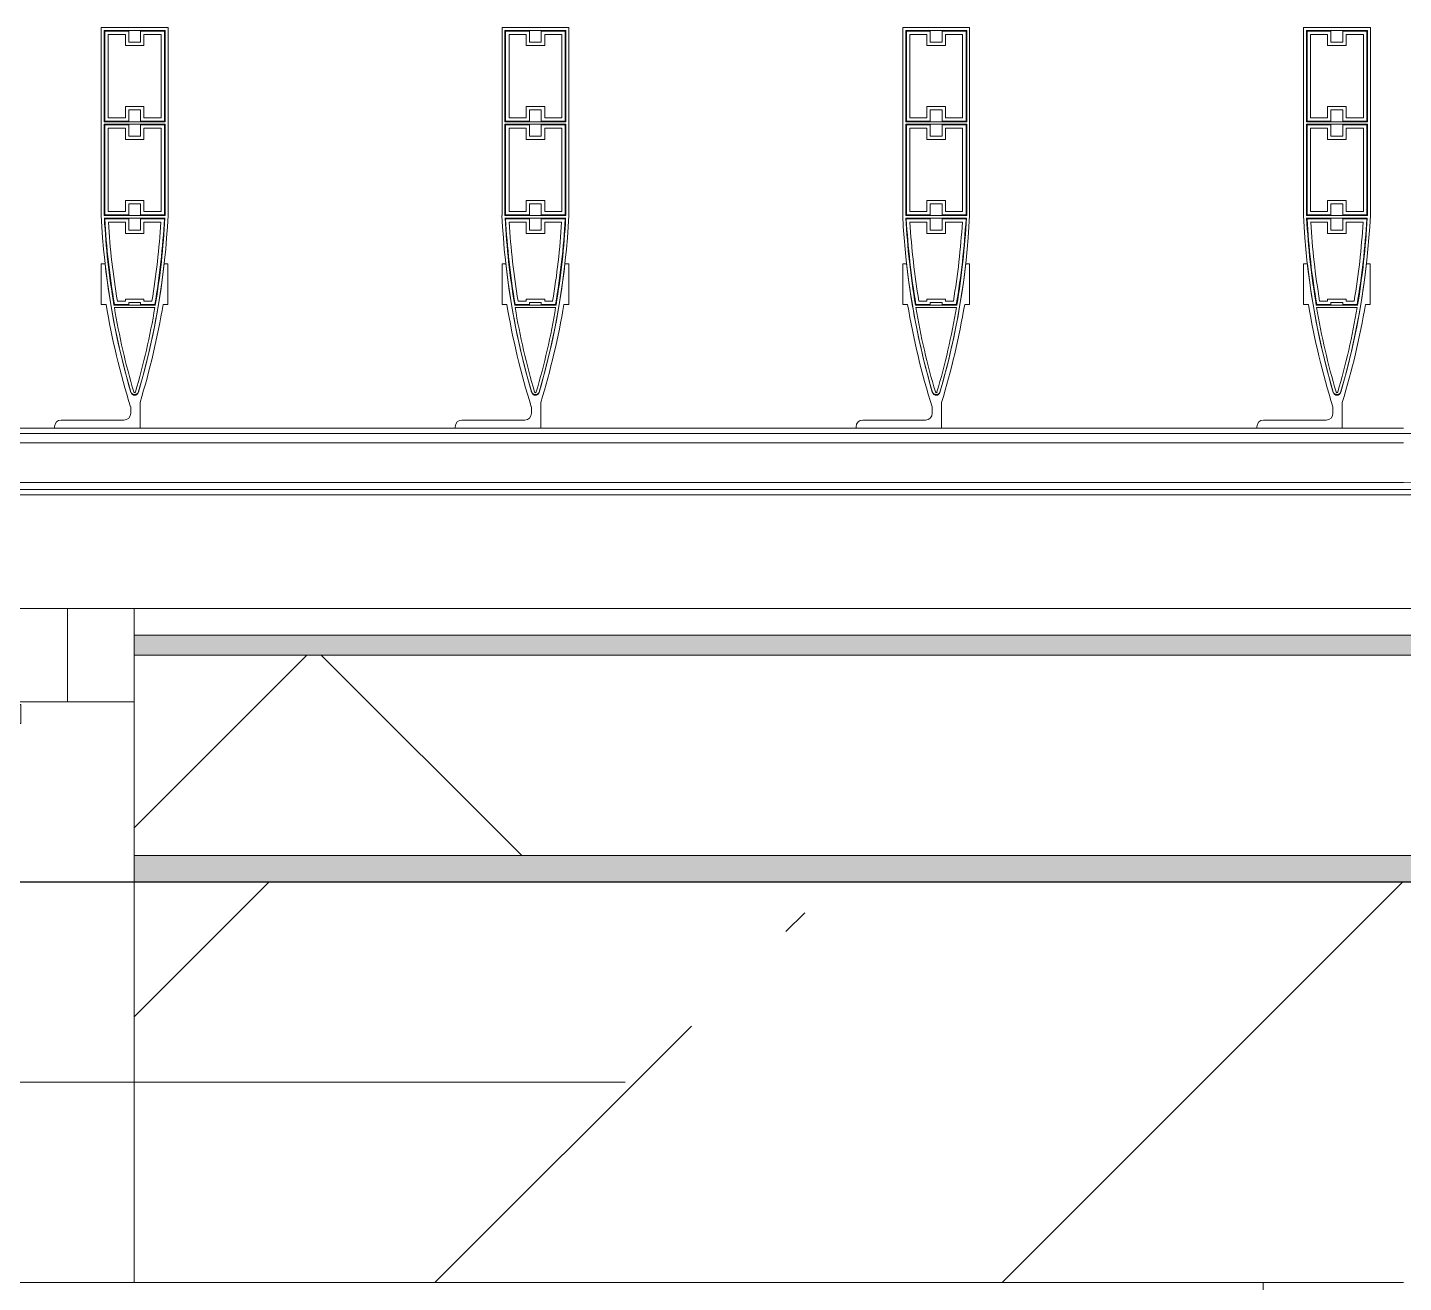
# Model space of a CAD drawing. Header units: millimetres. Extents: x 48966 to 155647, y -43515 to 26217.
# Drawn here: x 115752 to 116782, y 23567 to 24507 of the extents above; entities that cross this region are included whole.
import ezdxf

# ---------------------------------------------------------------- set-up
doc = ezdxf.new("R2010")
doc.units = ezdxf.units.MM
doc.linetypes.add('Осевые', pattern=[6350, 1270, -952.5, 3175, -952.5])
doc.linetypes.add('Сверху', pattern=[793.75, 476.25, -317.5])
for name, color, linetype, lineweight in [('Каркас_Импост', 7, 'Continuous', 9), ('Обобщенные модели', 7, 'Continuous', 9), ('Обобщенные модели-1', 7, 'Continuous', 18), ('Общие ребра', 7, 'Continuous', 9), ('Окна', 7, 'Continuous', 9), ('Окна-2', 7, 'Сверху', 9), ('Оси-2', 7, 'Осевые', 9), ('Остекление', 7, 'Continuous', 9), ('Перекрытия', 7, 'Continuous', 9), ('Стены', 7, 'Continuous', 9), ('Стены-1', 7, 'Continuous', 18), ('Штриховка разреза-1', 7, 'Continuous', 9)]:
    doc.layers.add(name, color=color, linetype=linetype, lineweight=lineweight)
doc.layers.add('Окна-1', color=7, linetype='Continuous', lineweight=9, true_color=0x804000)
pattern_1 = [(45, (0, 0), (-424.264, 424.264), [600, -100, 20, -100]), (45, (0, 424), (-424.264, 424.264), [])]
pattern_2 = [(0, (0, 0), (812.8, 203.2), [67.056, -542.544, 67.056, -542.544, -3251.2]), (0, (0, 0), (812.8, 203.2), [-1219.2, 67.056, -1152.144, 67.056, -542.544, -1422.4]), (0, (0, 0), (812.8, 203.2), [-3048, 67.056, -339.344, 67.056, -948.944]), (120, (304.8, 101.6), (-582.37636, 602.30545), [67.056, -542.544, 67.056, -542.544, -3251.2]), (120, (304.8, 101.6), (-582.37636, 602.30545), [-1219.2, 67.056, -1152.144, 67.056, -542.544, -1422.4]), (120, (304.8, 101.6), (-582.37636, 602.30545), [-3048, 67.056, -339.344, 67.056, -948.944]), (240, (406.4, 508), (-230.42364, -805.50545), [67.056, -542.544, 67.056, -542.544, -3251.2]), (240, (406.4, 508), (-230.42364, -805.50545), [-1219.2, 67.056, -1152.144, 67.056, -542.544, -1422.4]), (240, (406.4, 508), (-230.42364, -805.50545), [-3048, 67.056, -339.344, 67.056, -948.944])]

# ---------------------------------------------------------------- blocks, each defined once
blk = doc.blocks.new('Обвязочная балка 1 - Обвязочная балка 1-1451838-План 5-го этажа на отм_ _12_600')
at = {"layer": 'Обобщенные модели'}
for p, q in [((116781.7, 24196.1), (60831.6, 24196.1)), ((60831.6, 24166.3), (116781.7, 24166.3))]:
    blk.add_line(p, q, dxfattribs=at)
blk.add_arc((116781.7, 11567.1), 12599.1, 0, 90, dxfattribs=at)
at = {"layer": 'Обобщенные модели-1'}
for p, q in [((116781.7, 24207.1), (60831.6, 24207.1)), ((60831.6, 24203.1), (116781.7, 24203.1)), ((116781.7, 24161.1), (60831.6, 24161.1)), ((60831.6, 24157.1), (116781.7, 24157.1))]:
    blk.add_line(p, q, dxfattribs=at)
for radius, start in [(12635.9, 0), (12593.9, 360), (12589.9, 0)]:
    blk.add_arc((116781.7, 11567.1), radius, start, 90, dxfattribs=at)
blk = doc.blocks.new('Профиль ламели172 - Профиль ламели-1497524-План 5-го этажа на отм_ _12_600')
at = {"layer": 'Обобщенные модели-1'}
for p, q in [((88906.9, 24507.1), (88906.9, 24366.2)), ((88956.9, 24507.1), (88906.9, 24507.1)), ((88909.1, 24436.5), (88909.1, 24504.9)), ((88909.1, 24504.9), (88954.7, 24504.9)), ((88927.4, 24504.4), (88909.6, 24504.4)), ((88909.6, 24504.4), (88909.6, 24437)), ((88927.4, 24496), (88927.4, 24504.4)), ((88954.2, 24504.4), (88936.3, 24504.4)), ((88936.3, 24504.4), (88936.3, 24496)), ((88954.2, 24437), (88954.2, 24504.4)), ((88954.7, 24504.9), (88954.7, 24436.5)), ((88956.9, 24366.2), (88956.9, 24507.1)), ((88912.1, 24439.5), (88912.1, 24501.9)), ((88912.1, 24501.9), (88924.9, 24501.9)), ((88924.9, 24501.9), (88924.9, 24493.5)), ((88924.9, 24493.5), (88938.8, 24493.5)), ((88936.3, 24496), (88927.4, 24496)), ((88938.8, 24493.5), (88938.8, 24501.9)), ((88938.8, 24501.9), (88951.7, 24501.9)), ((88951.7, 24501.9), (88951.7, 24439.5)), ((88938.8, 24447.9), (88924.9, 24447.9)), ((88924.9, 24447.9), (88924.9, 24439.5)), ((88927.4, 24437), (88927.4, 24445.4)), ((88927.4, 24445.4), (88936.3, 24445.4)), ((88936.3, 24445.4), (88936.3, 24437)), ((88938.8, 24439.5), (88938.8, 24447.9)), ((88954.7, 24436.5), (88909.1, 24436.5)), ((88909.1, 24434.6), (88954.7, 24434.6)), ((88909.1, 24366.2), (88909.1, 24434.6)), ((88909.6, 24437), (88927.4, 24437)), ((88927.4, 24434.1), (88909.6, 24434.1)), ((88909.6, 24434.1), (88909.6, 24366.7)), ((88924.9, 24439.5), (88912.1, 24439.5)), ((88927.4, 24425.7), (88927.4, 24434.1)), ((88936.3, 24437), (88954.2, 24437)), ((88954.2, 24434.1), (88936.3, 24434.1)), ((88936.3, 24434.1), (88936.3, 24425.7)), ((88951.7, 24439.5), (88938.8, 24439.5)), ((88954.2, 24366.7), (88954.2, 24434.1)), ((88954.7, 24434.6), (88954.7, 24366.2)), ((88912.1, 24369.2), (88912.1, 24431.6)), ((88912.1, 24431.6), (88924.9, 24431.6)), ((88924.9, 24431.6), (88924.9, 24423.2)), ((88924.9, 24423.2), (88938.8, 24423.2)), ((88936.3, 24425.7), (88927.4, 24425.7)), ((88938.8, 24423.2), (88938.8, 24431.6)), ((88938.8, 24431.6), (88951.7, 24431.6)), ((88951.7, 24431.6), (88951.7, 24369.2)), ((88938.8, 24377.6), (88924.9, 24377.6)), ((88924.9, 24377.6), (88924.9, 24369.2)), ((88927.4, 24366.7), (88927.4, 24375.1)), ((88927.4, 24375.1), (88936.3, 24375.1)), ((88936.3, 24375.1), (88936.3, 24366.7)), ((88938.8, 24369.2), (88938.8, 24377.6)), ((88954.7, 24366.2), (88909.1, 24366.2)), ((88909.1, 24364.3), (88954.6, 24364.3)), ((88909.6, 24366.7), (88927.4, 24366.7)), ((88927.4, 24363.8), (88909.6, 24363.8)), ((88924.9, 24369.2), (88912.1, 24369.2)), ((88912.2, 24361.3), (88924.9, 24361.3)), ((88924.9, 24361.3), (88924.9, 24352.9)), ((88927.4, 24355.4), (88927.4, 24363.8)), ((88936.3, 24366.7), (88954.2, 24366.7)), ((88954.2, 24363.8), (88936.3, 24363.8)), ((88936.3, 24363.8), (88936.3, 24355.4)), ((88951.7, 24369.2), (88938.8, 24369.2)), ((88938.8, 24352.9), (88938.8, 24361.3)), ((88938.8, 24361.3), (88951.5, 24361.3)), ((88924.9, 24352.9), (88938.8, 24352.9)), ((88936.3, 24355.4), (88927.4, 24355.4)), ((88909.8, 24330.1), (88906.9, 24330.1)), ((88906.9, 24330.1), (88906.9, 24299.7)), ((88956.8, 24330.1), (88953.9, 24330.1)), ((88956.8, 24299.7), (88956.8, 24330.1)), ((88906.9, 24299.7), (88910.5, 24299.7)), ((88947.4, 24299.2), (88916.3, 24299.2)), ((88916.8, 24299.7), (88927.4, 24299.7)), ((88924.9, 24302.2), (88918.9, 24302.2)), ((88938.8, 24303.5), (88924.9, 24303.5)), ((88924.9, 24303.5), (88924.9, 24302.2)), ((88927.4, 24299.7), (88927.4, 24301)), ((88927.4, 24301), (88936.3, 24301)), ((88936.3, 24301), (88936.3, 24299.7)), ((88936.3, 24299.7), (88946.9, 24299.7)), ((88938.8, 24302.2), (88938.8, 24303.5)), ((88944.8, 24302.2), (88938.8, 24302.2)), ((88953.2, 24299.7), (88956.8, 24299.7)), ((88916.6, 24297.3), (88947.1, 24297.3)), ((88935.9, 24207.1), (88935.9, 24226.3)), ((88928.9, 24223), (88928.9, 24218.1)), ((88871.9, 24208.1), (88871.9, 24207.1)), ((88871.9, 24207.1), (88935.9, 24207.1)), ((88923.9, 24213.1), (88876.9, 24213.1))]:
    blk.add_line(p, q, dxfattribs=at)
for centre, radius, start, end in [((89480.6, 24394.6), 574.5, 182.8338, 196.2258), ((89480.7, 24394.3), 572.3, 183.0109, 189.5715), ((89480.4, 24395.9), 571.8, 183.2193, 189.6867), ((89480.5, 24395.6), 569.3, 183.4571, 189.4457), ((88383.1, 24394.6), 574.5, 343.7742, 357.1662), ((88383.2, 24395.6), 569.3, 350.5543, 356.5429), ((88383.3, 24395.9), 571.8, 350.3133, 356.7807), ((88383, 24394.3), 572.3, 350.4285, 356.9891), ((89480.6, 24394.6), 574.5, 186.4465, 196.2576), ((88383.1, 24394.6), 574.5, 343.7424, 353.5535), ((89477.1, 24394.6), 574.5, 189.5084, 197.3712), ((88386.6, 24394.6), 574.5, 342.9661, 350.4916), ((89449, 24386.8), 539.8, 189.5428, 196.4344), ((88414.7, 24386.8), 539.8, 343.5656, 350.4572), ((88931.9, 24235.1), 3, 200, 340), ((88931.9, 24234.5), 2.84, 196.2576, 343.7424), ((88931.9, 24234.2), 0.645, 196.4344, 343.5656), ((88923.9, 24218.1), 5, 270, 0), ((88876.9, 24208.1), 5, 90, 180)]:
    blk.add_arc(centre, radius, start, end, dxfattribs=at)
blk = doc.blocks.new('Профиль ламели173 - Профиль ламели-1497788-План 5-го этажа на отм_ _12_600')
at = {"layer": 'Обобщенные модели-1'}
for p, q in [((89206.9, 24507.1), (89206.9, 24366.2)), ((89256.9, 24507.1), (89206.9, 24507.1)), ((89209.1, 24436.5), (89209.1, 24504.9)), ((89209.1, 24504.9), (89254.7, 24504.9)), ((89227.4, 24504.4), (89209.6, 24504.4)), ((89209.6, 24504.4), (89209.6, 24437)), ((89227.4, 24496), (89227.4, 24504.4)), ((89254.2, 24504.4), (89236.3, 24504.4)), ((89236.3, 24504.4), (89236.3, 24496)), ((89254.2, 24437), (89254.2, 24504.4)), ((89254.7, 24504.9), (89254.7, 24436.5)), ((89256.9, 24366.2), (89256.9, 24507.1)), ((89212.1, 24439.5), (89212.1, 24501.9)), ((89212.1, 24501.9), (89224.9, 24501.9)), ((89224.9, 24501.9), (89224.9, 24493.5)), ((89224.9, 24493.5), (89238.8, 24493.5)), ((89236.3, 24496), (89227.4, 24496)), ((89238.8, 24493.5), (89238.8, 24501.9)), ((89238.8, 24501.9), (89251.7, 24501.9)), ((89251.7, 24501.9), (89251.7, 24439.5)), ((89238.8, 24447.9), (89224.9, 24447.9)), ((89224.9, 24447.9), (89224.9, 24439.5)), ((89227.4, 24437), (89227.4, 24445.4)), ((89227.4, 24445.4), (89236.3, 24445.4)), ((89236.3, 24445.4), (89236.3, 24437)), ((89238.8, 24439.5), (89238.8, 24447.9)), ((89254.7, 24436.5), (89209.1, 24436.5)), ((89209.1, 24434.6), (89254.7, 24434.6)), ((89209.1, 24366.2), (89209.1, 24434.6)), ((89209.6, 24437), (89227.4, 24437)), ((89227.4, 24434.1), (89209.6, 24434.1)), ((89209.6, 24434.1), (89209.6, 24366.7)), ((89224.9, 24439.5), (89212.1, 24439.5)), ((89227.4, 24425.7), (89227.4, 24434.1)), ((89236.3, 24437), (89254.2, 24437)), ((89254.2, 24434.1), (89236.3, 24434.1)), ((89236.3, 24434.1), (89236.3, 24425.7)), ((89251.7, 24439.5), (89238.8, 24439.5)), ((89254.2, 24366.7), (89254.2, 24434.1)), ((89254.7, 24434.6), (89254.7, 24366.2)), ((89212.1, 24369.2), (89212.1, 24431.6)), ((89212.1, 24431.6), (89224.9, 24431.6)), ((89224.9, 24431.6), (89224.9, 24423.2)), ((89224.9, 24423.2), (89238.8, 24423.2)), ((89236.3, 24425.7), (89227.4, 24425.7)), ((89238.8, 24423.2), (89238.8, 24431.6)), ((89238.8, 24431.6), (89251.7, 24431.6)), ((89251.7, 24431.6), (89251.7, 24369.2)), ((89238.8, 24377.6), (89224.9, 24377.6)), ((89224.9, 24377.6), (89224.9, 24369.2)), ((89227.4, 24366.7), (89227.4, 24375.1)), ((89227.4, 24375.1), (89236.3, 24375.1)), ((89236.3, 24375.1), (89236.3, 24366.7)), ((89238.8, 24369.2), (89238.8, 24377.6)), ((89254.7, 24366.2), (89209.1, 24366.2)), ((89209.1, 24364.3), (89254.6, 24364.3)), ((89209.6, 24366.7), (89227.4, 24366.7)), ((89227.4, 24363.8), (89209.6, 24363.8)), ((89224.9, 24369.2), (89212.1, 24369.2)), ((89212.2, 24361.3), (89224.9, 24361.3)), ((89224.9, 24361.3), (89224.9, 24352.9)), ((89227.4, 24355.4), (89227.4, 24363.8)), ((89236.3, 24366.7), (89254.2, 24366.7)), ((89254.2, 24363.8), (89236.3, 24363.8)), ((89236.3, 24363.8), (89236.3, 24355.4)), ((89251.7, 24369.2), (89238.8, 24369.2)), ((89238.8, 24352.9), (89238.8, 24361.3)), ((89238.8, 24361.3), (89251.5, 24361.3)), ((89224.9, 24352.9), (89238.8, 24352.9)), ((89236.3, 24355.4), (89227.4, 24355.4)), ((89209.8, 24330.1), (89206.9, 24330.1)), ((89206.9, 24330.1), (89206.9, 24299.7)), ((89256.8, 24330.1), (89253.9, 24330.1)), ((89256.8, 24299.7), (89256.8, 24330.1)), ((89206.9, 24299.7), (89210.5, 24299.7)), ((89247.4, 24299.2), (89216.3, 24299.2)), ((89216.8, 24299.7), (89227.4, 24299.7)), ((89224.9, 24302.2), (89218.9, 24302.2)), ((89238.8, 24303.5), (89224.9, 24303.5)), ((89224.9, 24303.5), (89224.9, 24302.2)), ((89227.4, 24299.7), (89227.4, 24301)), ((89227.4, 24301), (89236.3, 24301)), ((89236.3, 24301), (89236.3, 24299.7)), ((89236.3, 24299.7), (89246.9, 24299.7)), ((89238.8, 24302.2), (89238.8, 24303.5)), ((89244.8, 24302.2), (89238.8, 24302.2)), ((89253.2, 24299.7), (89256.8, 24299.7)), ((89216.6, 24297.3), (89247.1, 24297.3)), ((89235.9, 24207.1), (89235.9, 24226.3)), ((89228.9, 24223), (89228.9, 24218.1)), ((89171.9, 24208.1), (89171.9, 24207.1)), ((89171.9, 24207.1), (89235.9, 24207.1)), ((89223.9, 24213.1), (89176.9, 24213.1))]:
    blk.add_line(p, q, dxfattribs=at)
for centre, radius, start, end in [((89780.6, 24394.6), 574.5, 182.8338, 196.2258), ((89780.7, 24394.3), 572.3, 183.0109, 189.5715), ((89780.4, 24395.9), 571.8, 183.2193, 189.6867), ((89780.5, 24395.6), 569.3, 183.4571, 189.4457), ((88683.1, 24394.6), 574.5, 343.7742, 357.1662), ((88683.2, 24395.6), 569.3, 350.5543, 356.5429), ((88683.3, 24395.9), 571.8, 350.3133, 356.7807), ((88683, 24394.3), 572.3, 350.4285, 356.9891), ((89780.6, 24394.6), 574.5, 186.4465, 196.2576), ((88683.1, 24394.6), 574.5, 343.7424, 353.5535), ((89777.1, 24394.6), 574.5, 189.5084, 197.3712), ((88686.6, 24394.6), 574.5, 342.9661, 350.4916), ((89749, 24386.8), 539.8, 189.5428, 196.4344), ((88714.7, 24386.8), 539.8, 343.5656, 350.4572), ((89231.9, 24235.1), 3, 200, 340), ((89231.9, 24234.5), 2.84, 196.2576, 343.7424), ((89231.9, 24234.2), 0.645, 196.4344, 343.5656), ((89223.9, 24218.1), 5, 270, 0), ((89176.9, 24208.1), 5, 90, 180)]:
    blk.add_arc(centre, radius, start, end, dxfattribs=at)
blk = doc.blocks.new('Профиль ламели174 - Профиль ламели-1498052-План 5-го этажа на отм_ _12_600')
at = {"layer": 'Обобщенные модели-1'}
for p, q in [((89506.9, 24507.1), (89506.9, 24366.2)), ((89556.9, 24507.1), (89506.9, 24507.1)), ((89509.1, 24436.5), (89509.1, 24504.9)), ((89509.1, 24504.9), (89554.7, 24504.9)), ((89527.4, 24504.4), (89509.6, 24504.4)), ((89509.6, 24504.4), (89509.6, 24437)), ((89527.4, 24496), (89527.4, 24504.4)), ((89554.2, 24504.4), (89536.3, 24504.4)), ((89536.3, 24504.4), (89536.3, 24496)), ((89554.2, 24437), (89554.2, 24504.4)), ((89554.7, 24504.9), (89554.7, 24436.5)), ((89556.9, 24366.2), (89556.9, 24507.1)), ((89512.1, 24439.5), (89512.1, 24501.9)), ((89512.1, 24501.9), (89524.9, 24501.9)), ((89524.9, 24501.9), (89524.9, 24493.5)), ((89524.9, 24493.5), (89538.8, 24493.5)), ((89536.3, 24496), (89527.4, 24496)), ((89538.8, 24493.5), (89538.8, 24501.9)), ((89538.8, 24501.9), (89551.7, 24501.9)), ((89551.7, 24501.9), (89551.7, 24439.5)), ((89538.8, 24447.9), (89524.9, 24447.9)), ((89524.9, 24447.9), (89524.9, 24439.5)), ((89527.4, 24437), (89527.4, 24445.4)), ((89527.4, 24445.4), (89536.3, 24445.4)), ((89536.3, 24445.4), (89536.3, 24437)), ((89538.8, 24439.5), (89538.8, 24447.9)), ((89554.7, 24436.5), (89509.1, 24436.5)), ((89509.1, 24434.6), (89554.7, 24434.6)), ((89509.1, 24366.2), (89509.1, 24434.6)), ((89509.6, 24437), (89527.4, 24437)), ((89527.4, 24434.1), (89509.6, 24434.1)), ((89509.6, 24434.1), (89509.6, 24366.7)), ((89524.9, 24439.5), (89512.1, 24439.5)), ((89527.4, 24425.7), (89527.4, 24434.1)), ((89536.3, 24437), (89554.2, 24437)), ((89554.2, 24434.1), (89536.3, 24434.1)), ((89536.3, 24434.1), (89536.3, 24425.7)), ((89551.7, 24439.5), (89538.8, 24439.5)), ((89554.2, 24366.7), (89554.2, 24434.1)), ((89554.7, 24434.6), (89554.7, 24366.2)), ((89512.1, 24369.2), (89512.1, 24431.6)), ((89512.1, 24431.6), (89524.9, 24431.6)), ((89524.9, 24431.6), (89524.9, 24423.2)), ((89524.9, 24423.2), (89538.8, 24423.2)), ((89536.3, 24425.7), (89527.4, 24425.7)), ((89538.8, 24423.2), (89538.8, 24431.6)), ((89538.8, 24431.6), (89551.7, 24431.6)), ((89551.7, 24431.6), (89551.7, 24369.2)), ((89538.8, 24377.6), (89524.9, 24377.6)), ((89524.9, 24377.6), (89524.9, 24369.2)), ((89527.4, 24366.7), (89527.4, 24375.1)), ((89527.4, 24375.1), (89536.3, 24375.1)), ((89536.3, 24375.1), (89536.3, 24366.7)), ((89538.8, 24369.2), (89538.8, 24377.6)), ((89554.7, 24366.2), (89509.1, 24366.2)), ((89509.1, 24364.3), (89554.6, 24364.3)), ((89509.6, 24366.7), (89527.4, 24366.7)), ((89527.4, 24363.8), (89509.6, 24363.8)), ((89524.9, 24369.2), (89512.1, 24369.2)), ((89512.2, 24361.3), (89524.9, 24361.3)), ((89524.9, 24361.3), (89524.9, 24352.9)), ((89527.4, 24355.4), (89527.4, 24363.8)), ((89536.3, 24366.7), (89554.2, 24366.7)), ((89554.2, 24363.8), (89536.3, 24363.8)), ((89536.3, 24363.8), (89536.3, 24355.4)), ((89551.7, 24369.2), (89538.8, 24369.2)), ((89538.8, 24352.9), (89538.8, 24361.3)), ((89538.8, 24361.3), (89551.5, 24361.3)), ((89524.9, 24352.9), (89538.8, 24352.9)), ((89536.3, 24355.4), (89527.4, 24355.4)), ((89509.8, 24330.1), (89506.9, 24330.1)), ((89506.9, 24330.1), (89506.9, 24299.7)), ((89556.8, 24330.1), (89553.9, 24330.1)), ((89556.8, 24299.7), (89556.8, 24330.1)), ((89506.9, 24299.7), (89510.5, 24299.7)), ((89547.4, 24299.2), (89516.3, 24299.2)), ((89516.8, 24299.7), (89527.4, 24299.7)), ((89524.9, 24302.2), (89518.9, 24302.2)), ((89538.8, 24303.5), (89524.9, 24303.5)), ((89524.9, 24303.5), (89524.9, 24302.2)), ((89527.4, 24299.7), (89527.4, 24301)), ((89527.4, 24301), (89536.3, 24301)), ((89536.3, 24301), (89536.3, 24299.7)), ((89536.3, 24299.7), (89546.9, 24299.7)), ((89538.8, 24302.2), (89538.8, 24303.5)), ((89544.8, 24302.2), (89538.8, 24302.2)), ((89553.2, 24299.7), (89556.8, 24299.7)), ((89516.6, 24297.3), (89547.1, 24297.3)), ((89535.9, 24207.1), (89535.9, 24226.3)), ((89528.9, 24223), (89528.9, 24218.1)), ((89471.9, 24208.1), (89471.9, 24207.1)), ((89471.9, 24207.1), (89535.9, 24207.1)), ((89523.9, 24213.1), (89476.9, 24213.1))]:
    blk.add_line(p, q, dxfattribs=at)
for centre, radius, start, end in [((90080.6, 24394.6), 574.5, 182.8338, 196.2258), ((90080.7, 24394.3), 572.3, 183.0109, 189.5715), ((90080.4, 24395.9), 571.8, 183.2193, 189.6867), ((90080.5, 24395.6), 569.3, 183.4571, 189.4457), ((88983.1, 24394.6), 574.5, 343.7742, 357.1662), ((88983.2, 24395.6), 569.3, 350.5543, 356.5429), ((88983.3, 24395.9), 571.8, 350.3133, 356.7807), ((88983, 24394.3), 572.3, 350.4285, 356.9891), ((90080.6, 24394.6), 574.5, 186.4465, 196.2576), ((88983.1, 24394.6), 574.5, 343.7424, 353.5535), ((90077.1, 24394.6), 574.5, 189.5084, 197.3712), ((88986.6, 24394.6), 574.5, 342.9661, 350.4916), ((90049, 24386.8), 539.8, 189.5428, 196.4344), ((89014.7, 24386.8), 539.8, 343.5656, 350.4572), ((89531.9, 24235.1), 3, 200, 340), ((89531.9, 24234.5), 2.84, 196.2576, 343.7424), ((89531.9, 24234.2), 0.645, 196.4344, 343.5656), ((89523.9, 24218.1), 5, 270, 0), ((89476.9, 24208.1), 5, 90, 180)]:
    blk.add_arc(centre, radius, start, end, dxfattribs=at)
blk = doc.blocks.new('Профиль ламели175 - Профиль ламели-1498316-План 5-го этажа на отм_ _12_600')
at = {"layer": 'Обобщенные модели-1'}
for p, q in [((89806.9, 24507.1), (89806.9, 24366.2)), ((89856.9, 24507.1), (89806.9, 24507.1)), ((89809.1, 24436.5), (89809.1, 24504.9)), ((89809.1, 24504.9), (89854.7, 24504.9)), ((89827.4, 24504.4), (89809.6, 24504.4)), ((89809.6, 24504.4), (89809.6, 24437)), ((89827.4, 24496), (89827.4, 24504.4)), ((89854.2, 24504.4), (89836.3, 24504.4)), ((89836.3, 24504.4), (89836.3, 24496)), ((89854.2, 24437), (89854.2, 24504.4)), ((89854.7, 24504.9), (89854.7, 24436.5)), ((89856.9, 24366.2), (89856.9, 24507.1)), ((89812.1, 24439.5), (89812.1, 24501.9)), ((89812.1, 24501.9), (89824.9, 24501.9)), ((89824.9, 24501.9), (89824.9, 24493.5)), ((89824.9, 24493.5), (89838.8, 24493.5)), ((89836.3, 24496), (89827.4, 24496)), ((89838.8, 24493.5), (89838.8, 24501.9)), ((89838.8, 24501.9), (89851.7, 24501.9)), ((89851.7, 24501.9), (89851.7, 24439.5)), ((89838.8, 24447.9), (89824.9, 24447.9)), ((89824.9, 24447.9), (89824.9, 24439.5)), ((89827.4, 24437), (89827.4, 24445.4)), ((89827.4, 24445.4), (89836.3, 24445.4)), ((89836.3, 24445.4), (89836.3, 24437)), ((89838.8, 24439.5), (89838.8, 24447.9)), ((89854.7, 24436.5), (89809.1, 24436.5)), ((89809.1, 24434.6), (89854.7, 24434.6)), ((89809.1, 24366.2), (89809.1, 24434.6)), ((89809.6, 24437), (89827.4, 24437)), ((89827.4, 24434.1), (89809.6, 24434.1)), ((89809.6, 24434.1), (89809.6, 24366.7)), ((89824.9, 24439.5), (89812.1, 24439.5)), ((89827.4, 24425.7), (89827.4, 24434.1)), ((89836.3, 24437), (89854.2, 24437)), ((89854.2, 24434.1), (89836.3, 24434.1)), ((89836.3, 24434.1), (89836.3, 24425.7)), ((89851.7, 24439.5), (89838.8, 24439.5)), ((89854.2, 24366.7), (89854.2, 24434.1)), ((89854.7, 24434.6), (89854.7, 24366.2)), ((89812.1, 24369.2), (89812.1, 24431.6)), ((89812.1, 24431.6), (89824.9, 24431.6)), ((89824.9, 24431.6), (89824.9, 24423.2)), ((89824.9, 24423.2), (89838.8, 24423.2)), ((89836.3, 24425.7), (89827.4, 24425.7)), ((89838.8, 24423.2), (89838.8, 24431.6)), ((89838.8, 24431.6), (89851.7, 24431.6)), ((89851.7, 24431.6), (89851.7, 24369.2)), ((89838.8, 24377.6), (89824.9, 24377.6)), ((89824.9, 24377.6), (89824.9, 24369.2)), ((89827.4, 24366.7), (89827.4, 24375.1)), ((89827.4, 24375.1), (89836.3, 24375.1)), ((89836.3, 24375.1), (89836.3, 24366.7)), ((89838.8, 24369.2), (89838.8, 24377.6)), ((89854.7, 24366.2), (89809.1, 24366.2)), ((89809.1, 24364.3), (89854.6, 24364.3)), ((89809.6, 24366.7), (89827.4, 24366.7)), ((89827.4, 24363.8), (89809.6, 24363.8)), ((89824.9, 24369.2), (89812.1, 24369.2)), ((89812.2, 24361.3), (89824.9, 24361.3)), ((89824.9, 24361.3), (89824.9, 24352.9)), ((89827.4, 24355.4), (89827.4, 24363.8)), ((89836.3, 24366.7), (89854.2, 24366.7)), ((89854.2, 24363.8), (89836.3, 24363.8)), ((89836.3, 24363.8), (89836.3, 24355.4)), ((89851.7, 24369.2), (89838.8, 24369.2)), ((89838.8, 24352.9), (89838.8, 24361.3)), ((89838.8, 24361.3), (89851.5, 24361.3)), ((89824.9, 24352.9), (89838.8, 24352.9)), ((89836.3, 24355.4), (89827.4, 24355.4)), ((89809.8, 24330.1), (89806.9, 24330.1)), ((89806.9, 24330.1), (89806.9, 24299.7)), ((89856.8, 24330.1), (89853.9, 24330.1)), ((89856.8, 24299.7), (89856.8, 24330.1)), ((89806.9, 24299.7), (89810.5, 24299.7)), ((89847.4, 24299.2), (89816.3, 24299.2)), ((89816.8, 24299.7), (89827.4, 24299.7)), ((89824.9, 24302.2), (89818.9, 24302.2)), ((89838.8, 24303.5), (89824.9, 24303.5)), ((89824.9, 24303.5), (89824.9, 24302.2)), ((89827.4, 24299.7), (89827.4, 24301)), ((89827.4, 24301), (89836.3, 24301)), ((89836.3, 24301), (89836.3, 24299.7)), ((89836.3, 24299.7), (89846.9, 24299.7)), ((89838.8, 24302.2), (89838.8, 24303.5)), ((89844.8, 24302.2), (89838.8, 24302.2)), ((89853.2, 24299.7), (89856.8, 24299.7)), ((89816.6, 24297.3), (89847.1, 24297.3)), ((89835.9, 24207.1), (89835.9, 24226.3)), ((89828.9, 24223), (89828.9, 24218.1)), ((89771.9, 24208.1), (89771.9, 24207.1)), ((89771.9, 24207.1), (89835.9, 24207.1)), ((89823.9, 24213.1), (89776.9, 24213.1))]:
    blk.add_line(p, q, dxfattribs=at)
for centre, radius, start, end in [((90380.6, 24394.6), 574.5, 182.8338, 196.2258), ((90380.7, 24394.3), 572.3, 183.0109, 189.5715), ((90380.4, 24395.9), 571.8, 183.2193, 189.6867), ((90380.5, 24395.6), 569.3, 183.4571, 189.4457), ((89283.1, 24394.6), 574.5, 343.7742, 357.1662), ((89283.2, 24395.6), 569.3, 350.5543, 356.5429), ((89283.3, 24395.9), 571.8, 350.3133, 356.7807), ((89283, 24394.3), 572.3, 350.4285, 356.9891), ((90380.6, 24394.6), 574.5, 186.4465, 196.2576), ((89283.1, 24394.6), 574.5, 343.7424, 353.5535), ((90377.1, 24394.6), 574.5, 189.5084, 197.3712), ((89286.6, 24394.6), 574.5, 342.9661, 350.4916), ((90349, 24386.8), 539.8, 189.5428, 196.4344), ((89314.7, 24386.8), 539.8, 343.5656, 350.4572), ((89831.9, 24235.1), 3, 200, 340), ((89831.9, 24234.5), 2.84, 196.2576, 343.7424), ((89831.9, 24234.2), 0.645, 196.4344, 343.5656), ((89823.9, 24218.1), 5, 270, 0), ((89776.9, 24208.1), 5, 90, 180)]:
    blk.add_arc(centre, radius, start, end, dxfattribs=at)
blk = doc.blocks.new('Окно 2-Распашное - Один переплет с многокамерным стеклопакетом - 30674-99 - ОК-1 1200-1800-V38-План 5-го этажа на отм_ _12_600')
at = {"layer": 'Каркас_Импост'}
for p, q in [((-550, 102.5), (-550, 32.5)), ((-487, 102.5), (-550, 102.5)), ((-487, 88.5), (-487, 102.5)), ((-487, 102.5), (-41, 102.5)), ((-487, 88.5), (-487, 102.5)), ((41, 102.5), (-41, 102.5)), ((-41, 102.5), (-41, 88.5)), ((-41, 88.5), (-41, 102.5)), ((41, 88.5), (41, 102.5)), ((41, 102.5), (487, 102.5)), ((41, 102.5), (41, 88.5)), ((550, 102.5), (487, 102.5)), ((487, 102.5), (487, 88.5)), ((487, 102.5), (487, 88.5)), ((550, 32.5), (550, 102.5)), ((-507, 32.5), (-507, 88.5)), ((-507, 88.5), (-487, 88.5)), ((-21, 88.5), (-507, 88.5)), ((-507, 32.5), (-507, 88.5)), ((-438, 86.5), (-495, 86.5)), ((-495, 86.5), (-495, 30.5)), ((-41, 88.5), (-487, 88.5)), ((-438, 66.5), (-438, 86.5)), ((-90, 86.5), (-438, 86.5)), ((-438, 86.5), (-438, 66.5)), ((-33, 86.5), (-90, 86.5)), ((-90, 86.5), (-90, 66.5)), ((-90, 86.5), (-90, 66.5)), ((-41, 88.5), (-21, 88.5)), ((-33, 30.5), (-33, 86.5)), ((-21, 88.5), (-21, 32.5)), ((-21, 32.5), (-21, 88.5)), ((21, 32.5), (21, 88.5)), ((21, 88.5), (41, 88.5)), ((21, 88.5), (21, 32.5)), ((507, 88.5), (21, 88.5)), ((90, 86.5), (33, 86.5)), ((33, 86.5), (33, 30.5)), ((487, 88.5), (41, 88.5)), ((90, 66.5), (90, 86.5)), ((90, 66.5), (90, 86.5)), ((438, 86.5), (90, 86.5)), ((438, 86.5), (438, 66.5)), ((495, 86.5), (438, 86.5)), ((438, 66.5), (438, 86.5)), ((487, 88.5), (507, 88.5)), ((495, 30.5), (495, 86.5)), ((507, 88.5), (507, 32.5)), ((507, 88.5), (507, 32.5)), ((-458, 34.5), (-458, 66.5)), ((-458, 66.5), (-438, 66.5)), ((-70, 66.5), (-458, 66.5)), ((-458, 66.5), (-458, 34.5)), ((-438, 66.5), (-90, 66.5)), ((-90, 66.5), (-70, 66.5)), ((-70, 66.5), (-70, 34.5)), ((-70, 66.5), (-70, 34.5)), ((70, 34.5), (70, 66.5)), ((70, 66.5), (90, 66.5)), ((458, 66.5), (70, 66.5)), ((70, 34.5), (70, 66.5)), ((90, 66.5), (438, 66.5)), ((438, 66.5), (458, 66.5)), ((458, 66.5), (458, 34.5)), ((458, 34.5), (458, 66.5)), ((-550, 32.5), (-507, 32.5)), ((-495, 32.5), (-507, 32.5)), ((-438, 34.5), (-458, 34.5)), ((-458, 34.5), (-70, 34.5)), ((-438, 16.5), (-438, 34.5)), ((-90, 34.5), (-438, 34.5)), ((-438, 34.5), (-438, 16.5)), ((-70, 34.5), (-90, 34.5)), ((-90, 34.5), (-90, 16.5)), ((-90, 34.5), (-90, 16.5)), ((-21, 32.5), (-33, 32.5)), ((-21, 32.5), (21, 32.5)), ((33, 32.5), (21, 32.5)), ((90, 34.5), (70, 34.5)), ((70, 34.5), (458, 34.5)), ((90, 16.5), (90, 34.5)), ((90, 16.5), (90, 34.5)), ((438, 34.5), (90, 34.5)), ((458, 34.5), (438, 34.5)), ((438, 34.5), (438, 16.5)), ((438, 16.5), (438, 34.5)), ((507, 32.5), (495, 32.5)), ((507, 32.5), (550, 32.5)), ((-495, 30.5), (-515, 30.5)), ((-515, 30.5), (-515, 16.5)), ((-13, 30.5), (-33, 30.5)), ((-13, 16.5), (-13, 30.5)), ((33, 30.5), (13, 30.5)), ((13, 30.5), (13, 16.5)), ((515, 30.5), (495, 30.5)), ((515, 16.5), (515, 30.5)), ((-515, 16.5), (-438, 16.5)), ((-438, 16.5), (-90, 16.5)), ((-90, 16.5), (-13, 16.5)), ((13, 16.5), (90, 16.5)), ((90, 16.5), (438, 16.5)), ((438, 16.5), (515, 16.5))]:
    blk.add_line(p, q, dxfattribs=at)
at = {"layer": 'Окна'}
for p, q in [((-437.6, 102.5), (-487, 102.5)), ((-487, 102.5), (-474.6, 102.5)), ((-53.3, 102.5), (-41, 102.5)), ((53.3, 102.5), (41, 102.5)), ((438.2, 102.5), (487, 102.5)), ((487, 102.5), (474.8, 102.5)), ((-70, 62.5), (-458, 62.5)), ((-458, 52.5), (-458, 62.5)), ((-85, 62.5), (-443, 62.5)), ((-70, 62.5), (-70, 52.5)), ((70, 52.5), (70, 62.5)), ((458, 62.5), (70, 62.5)), ((443, 62.5), (85, 62.5)), ((458, 62.5), (458, 52.5)), ((-458, 52.5), (-70, 52.5)), ((-443, 52.5), (-85, 52.5)), ((70, 52.5), (458, 52.5)), ((85, 52.5), (443, 52.5)), ((-70, 48.5), (-458, 48.5)), ((-458, 38.5), (-458, 48.5)), ((-85, 48.5), (-443, 48.5)), ((-70, 48.5), (-70, 38.5)), ((70, 38.5), (70, 48.5)), ((458, 48.5), (70, 48.5)), ((443, 48.5), (85, 48.5)), ((458, 48.5), (458, 38.5)), ((-458, 38.5), (-70, 38.5)), ((-443, 38.5), (-85, 38.5)), ((70, 38.5), (458, 38.5)), ((85, 38.5), (443, 38.5))]:
    blk.add_line(p, q, dxfattribs=at)
at = {"layer": 'Окна-1'}
for p, q in [((-600, 102.5), (-600, 32.5)), ((-550, 102.5), (-600, 102.5)), ((-550, 32.5), (-550, 102.5)), ((550, 102.5), (-550, 102.5)), ((-550, 32.5), (-550, 102.5)), ((600, 102.5), (550, 102.5)), ((550, 102.5), (550, 32.5)), ((550, 32.5), (550, 102.5)), ((600, 32.5), (600, 102.5)), ((-600, 32.5), (-550, 32.5)), ((-550, 32.5), (-495, 32.5)), ((-33, 32.5), (33, 32.5)), ((495, 32.5), (550, 32.5)), ((550, 32.5), (600, 32.5))]:
    blk.add_line(p, q, dxfattribs=at)
at = {"layer": 'Остекление'}
for p, q in [((-70, 66.5), (-458, 66.5)), ((-458, 66.5), (-458, 62.5)), ((-458, 62.5), (-70, 62.5)), ((-70, 62.5), (-70, 66.5)), ((70, 66.5), (70, 62.5)), ((458, 66.5), (70, 66.5)), ((70, 62.5), (458, 62.5)), ((458, 62.5), (458, 66.5)), ((-70, 52.5), (-458, 52.5)), ((-458, 52.5), (-458, 48.5)), ((-70, 48.5), (-70, 52.5)), ((70, 52.5), (70, 48.5)), ((458, 52.5), (70, 52.5)), ((458, 48.5), (458, 52.5)), ((-458, 48.5), (-70, 48.5)), ((70, 48.5), (458, 48.5)), ((-70, 38.5), (-458, 38.5)), ((-458, 38.5), (-458, 34.5)), ((-458, 34.5), (-70, 34.5)), ((-70, 34.5), (-70, 38.5)), ((70, 38.5), (70, 34.5)), ((458, 38.5), (70, 38.5)), ((70, 34.5), (458, 34.5)), ((458, 34.5), (458, 38.5))]:
    blk.add_line(p, q, dxfattribs=at)
blk = doc.blocks.new('M_Окно-Квадратный проем - 1200 x 1800 mm-1796776-План 5-го этажа на отм_ _12_600')
at = {"layer": 'Окна'}
for p, q in [((-608.2, -150), (-608.2, 150)), ((591.8, 150), (591.8, -150))]:
    blk.add_line(p, q, dxfattribs=at)
at = {"layer": 'Окна-2'}
for p, q in [((-608.2, 150), (591.8, 150)), ((591.8, -150), (-608.2, -150))]:
    blk.add_line(p, q, dxfattribs=at)

msp = doc.modelspace()

# ---------------------------------------------------------------- hatches: boundary and pattern name
at = {"layer": 'Штриховка разреза-1'}
h = msp.add_hatch(dxfattribs=at)
h.set_pattern_fill('FP_8', color=256, style=0, pattern_type=2)
h.set_pattern_definition(pattern_2)
h.paths.add_polyline_path([(116556.5, 24036.9), (116808, 24036.9), (116808, 24051.9), (115831.6, 24051.9), (115831.6, 24036.9), (116140, 24036.9)], flags=0)
h.paths.add_polyline_path([(114474.1, 24036.9), (114631.6, 24036.9), (114631.6, 24051.9), (112231.6, 24051.9), (112231.6, 24036.9), (114057.7, 24036.9)], flags=0)
h.paths.add_polyline_path([(111031.6, 24036.9), (111031.6, 24051.9), (109831.6, 24051.9), (109831.6, 24036.9), (110725.9, 24036.9)], flags=0)
h.paths.add_polyline_path([(108227.2, 24036.9), (108631.6, 24036.9), (108631.6, 24051.9), (102631.6, 24051.9), (102631.6, 24036.9), (107810.7, 24036.9)], flags=0)
h.paths.add_polyline_path([(101147.2, 24036.9), (101431.6, 24036.9), (101431.6, 24051.9), (100231.6, 24051.9), (100231.6, 24036.9), (100730.8, 24036.9)], flags=0)
h.paths.add_polyline_path([(98648.5, 24036.9), (99031.6, 24036.9), (99031.6, 24051.9), (96631.6, 24051.9), (96631.6, 24036.9), (98232, 24036.9)], flags=0)
h.paths.add_polyline_path([(95431.6, 24036.9), (95431.6, 24051.9), (94231.6, 24051.9), (94231.6, 24036.9), (95316.7, 24036.9)], flags=0)
h.paths.add_polyline_path([(91985, 24036.9), (93031.6, 24036.9), (93031.6, 24051.9), (90631.6, 24051.9), (90631.6, 24036.9), (91568.5, 24036.9)], flags=0)
h.paths.add_polyline_path([(89431.6, 24036.9), (89431.6, 24051.9), (84631.6, 24051.9), (84631.6, 24036.9), (89069.7, 24036.9)], flags=0)
h.paths.add_polyline_path([(83431.6, 24036.9), (83431.6, 24051.9), (81031.6, 24051.9), (81031.6, 24036.9), (83239.2, 24036.9)], flags=0)
h.paths.add_polyline_path([(79491, 24036.9), (79831.6, 24036.9), (79831.6, 24051.9), (77431.6, 24051.9), (77431.6, 24036.9), (79074.6, 24036.9)], flags=0)
h.paths.add_polyline_path([(76231.6, 24036.9), (76231.6, 24051.9), (73831.6, 24051.9), (73831.6, 24036.9), (76159.3, 24036.9)], flags=0)
h.paths.add_polyline_path([(72411.1, 24036.9), (72631.6, 24036.9), (72631.6, 24051.9), (70231.6, 24051.9), (70231.6, 24036.9), (71994.7, 24036.9)], flags=0)
h.paths.add_polyline_path([(69031.6, 24036.9), (69031.6, 24051.9), (66631.7, 24051.9), (66631.7, 24036.9), (68662.9, 24036.9)], flags=0)
h.paths.add_polyline_path([(65331.2, 24036.9), (65431.7, 24036.9), (65431.7, 24051.9), (60906, 24051.9), (60906, 24036.9), (64914.8, 24036.9)], flags=0)
h = msp.add_hatch(dxfattribs=at)
h.set_pattern_fill('FP_9', color=256, style=0, pattern_type=2)
h.set_pattern_definition([(45, (0, 0), (-707.107, 707.107), []), (135, (0, 0), (-707.107, -707.107), [])])
h.paths.add_polyline_path([(116140, 23886.9), (116808, 23886.9), (116808, 24036.9), (115831.6, 24036.9), (115831.6, 23886.9)], flags=0)
h.paths.add_polyline_path([(114474.1, 23886.9), (114631.6, 23886.9), (114631.6, 24036.9), (112231.6, 24036.9), (112231.6, 23886.9), (114057.7, 23886.9)], flags=0)
h.paths.add_polyline_path([(110725.9, 23886.9), (111031.6, 23886.9), (111031.6, 24036.9), (109831.6, 24036.9), (109831.6, 23886.9), (110309.5, 23886.9)], flags=0)
h.paths.add_polyline_path([(108631.6, 23886.9), (108631.6, 24036.9), (102631.6, 24036.9), (102631.6, 23886.9), (108227.2, 23886.9)], flags=0)
h.paths.add_polyline_path([(100231.6, 23886.9), (101431.6, 23886.9), (101431.6, 24036.9), (100231.6, 24036.9), (100231.6, 23980)], flags=0)
h.paths.add_polyline_path([(99031.6, 23886.9), (99031.6, 24036.9), (96631.6, 24036.9), (96631.6, 23886.9), (98648.5, 23886.9)], flags=0)
h.paths.add_polyline_path([(94900.3, 23886.9), (95431.6, 23886.9), (95431.6, 24036.9), (94231.6, 24036.9), (94231.6, 23886.9), (94483.8, 23886.9)], flags=0)
h.paths.add_polyline_path([(93031.6, 23886.9), (93031.6, 24036.9), (90631.6, 24036.9), (90631.6, 23886.9), (92817.9, 23886.9)], flags=0)
h.paths.add_polyline_path([(89069.7, 23886.9), (89431.6, 23886.9), (89431.6, 24036.9), (84631.6, 24036.9), (84631.6, 23886.9), (88653.3, 23886.9)], flags=0)
h.paths.add_polyline_path([(83239.2, 23886.9), (83431.6, 23886.9), (83431.6, 24036.9), (81031.6, 24036.9), (81031.6, 23886.9), (82822.8, 23886.9)], flags=0)
h.paths.add_polyline_path([(79491, 23886.9), (79831.6, 23886.9), (79831.6, 24036.9), (77431.6, 24036.9), (77431.6, 23886.9), (79074.6, 23886.9)], flags=0)
h.paths.add_polyline_path([(76159.3, 23886.9), (76231.6, 23886.9), (76231.6, 24036.9), (73831.6, 24036.9), (73831.6, 23886.9), (75742.9, 23886.9)], flags=0)
h.paths.add_polyline_path([(72411.1, 23886.9), (72631.6, 23886.9), (72631.6, 24036.9), (70231.6, 24036.9), (70231.6, 23886.9), (71994.7, 23886.9)], flags=0)
h.paths.add_polyline_path([(69031.6, 23886.9), (69031.6, 24036.9), (66631.7, 24036.9), (66631.7, 23886.9), (68662.9, 23886.9)], flags=0)
h.paths.add_polyline_path([(65331.2, 23886.9), (65431.7, 23886.9), (65431.7, 24036.9), (60906, 24036.9), (60906, 23886.9), (64914.8, 23886.9)], flags=0)
h = msp.add_hatch(dxfattribs=at)
h.set_pattern_fill('FP_8', color=256, style=0, pattern_type=2)
h.set_pattern_definition(pattern_2)
h.paths.add_polyline_path([(116556.5, 23866.9), (116808, 23866.9), (116808, 23886.9), (115831.6, 23886.9), (115831.6, 23866.9), (116140, 23866.9)], flags=0)
h.paths.add_polyline_path([(114631.6, 23866.9), (114631.6, 23886.9), (112231.6, 23886.9), (112231.6, 23866.9), (114474.1, 23866.9)], flags=0)
h.paths.add_polyline_path([(111031.6, 23866.9), (111031.6, 23886.9), (109831.6, 23886.9), (109831.6, 23866.9), (110725.9, 23866.9)], flags=0)
h.paths.add_polyline_path([(108631.6, 23866.9), (108631.6, 23886.9), (102631.6, 23886.9), (102631.6, 23866.9), (108227.2, 23866.9)], flags=0)
h.paths.add_polyline_path([(101147.2, 23866.9), (101431.6, 23866.9), (101431.6, 23886.9), (100231.6, 23886.9), (100231.6, 23866.9), (100730.8, 23866.9)], flags=0)
h.paths.add_polyline_path([(99031.6, 23866.9), (99031.6, 23886.9), (96631.6, 23886.9), (96631.6, 23866.9), (98648.5, 23866.9)], flags=0)
h.paths.add_polyline_path([(94900.3, 23866.9), (95431.6, 23866.9), (95431.6, 23886.9), (94231.6, 23886.9), (94231.6, 23866.9), (94483.8, 23866.9)], flags=0)
h.paths.add_polyline_path([(92817.9, 23866.9), (93031.6, 23866.9), (93031.6, 23886.9), (90631.6, 23886.9), (90631.6, 23866.9), (92401.5, 23866.9)], flags=0)
h.paths.add_polyline_path([(89069.7, 23866.9), (89431.6, 23866.9), (89431.6, 23886.9), (84631.6, 23886.9), (84631.6, 23866.9), (88653.3, 23866.9)], flags=0)
h.paths.add_polyline_path([(83431.6, 23866.9), (83431.6, 23886.9), (81031.6, 23886.9), (81031.6, 23866.9), (83239.2, 23866.9)], flags=0)
h.paths.add_polyline_path([(79831.6, 23866.9), (79831.6, 23886.9), (77431.6, 23886.9), (77431.6, 23866.9), (79491, 23866.9)], flags=0)
h.paths.add_polyline_path([(76231.6, 23866.9), (76231.6, 23886.9), (73831.6, 23886.9), (73831.6, 23866.9), (76159.3, 23866.9)], flags=0)
h.paths.add_polyline_path([(72631.6, 23866.9), (72631.6, 23886.9), (70231.6, 23886.9), (70231.6, 23866.9), (72411.1, 23866.9)], flags=0)
h.paths.add_polyline_path([(69031.6, 23866.9), (69031.6, 23886.9), (66631.7, 23886.9), (66631.7, 23866.9), (68662.9, 23866.9)], flags=0)
h.paths.add_polyline_path([(65331.2, 23866.9), (65431.7, 23866.9), (65431.7, 23886.9), (60906, 23886.9), (60906, 23867.2), (62416, 23866.9), (64914.8, 23866.9)], flags=0)
h = msp.add_hatch(dxfattribs=at)
h.set_pattern_fill('FP_2', color=256, style=0, pattern_type=2)
h.set_pattern_definition(pattern_1)
h.paths.add_polyline_path([(116556.5, 23567.1), (116781.6, 23567.1), (116781.6, 23867.1), (115831.6, 23867.1), (115831.6, 23567.1)], flags=0)
h.paths.add_polyline_path([(114631.6, 23567.1), (114631.6, 23867.1), (112231.6, 23867.1), (112231.6, 23567.1), (113224.7, 23567.1)], flags=0)
h.paths.add_polyline_path([(111031.6, 23567.1), (111031.6, 23867.1), (109831.6, 23867.1), (109831.6, 23567.1), (109893, 23567.1)], flags=0)
h.paths.add_polyline_path([(108481.6, 23567.1), (108631.6, 23567.1), (108631.6, 23867.1), (104481.6, 23867.1), (104481.6, 23567.1), (108281.6, 23567.1)], flags=0)
h = msp.add_hatch(dxfattribs=at)
h.set_pattern_fill('FP_2', color=256, style=0, pattern_type=2)
h.set_pattern_definition(pattern_1)
h.paths.add_polyline_path([(129081.6, 11567.1), (129075.3, 11948), (129062.2, 12258), (129037.9, 12602.8), (129004, 12946.7), (128960.4, 13289.5), (128665.4, 13233), (128707.2, 12901.4), (128739.7, 12568.7), (128763, 12235.3), (128777, 11901.3), (128781.6, 11567.1), (129050.4, 11567.1)], flags=0)
h.paths.add_polyline_path([(128439.6, 14411.6), (128734.6, 14468.1), (128634, 14854.8), (128526, 15222), (128403.9, 15593.7), (128125.2, 15481.6), (128241.1, 15128.2), (128345.9, 14771.4)], flags=0)
h.paths.add_polyline_path([(127677.5, 16595), (127956.2, 16707), (127787.9, 17058.2), (127608.5, 17403.9), (127384.6, 17799.8), (127217.5, 18077.4), (126968.1, 18459.4), (126784.5, 18724.8), (126549.1, 18538.3), (126762.2, 18229.6), (126965.5, 17914.4), (127158.9, 17593.1), (127342.1, 17265.8), (127515.1, 16933), (127676.7, 16596.7)], flags=0)
h.paths.add_polyline_path([(125804, 19478.9), (126039.5, 19665.4), (125776.9, 19956.1), (125505.3, 20238.2), (125224.8, 20511.5), (125029.5, 20283.3), (125296, 20023.2), (125554.2, 19755), (125718.7, 19573.2)], flags=0)
h.paths.add_polyline_path([(124117.8, 21063.5), (124313.1, 21291.7), (124009.4, 21518.9), (123763.2, 21693.7), (123480.1, 21883.1), (123190, 22065.8), (122898.8, 22238.1), (122601, 22403.4), (122298.7, 22560.4), (122177.2, 22285.7), (122516.3, 22108.1), (122849.6, 21919.9), (123219.9, 21692.9), (123497.4, 21511.9), (123811.1, 21292.6), (124052.8, 21112)], flags=0)
h.paths.add_polyline_path([(121079.7, 22771), (121201.2, 23045.7), (120875.2, 23166), (120545.9, 23277), (120213.6, 23378.6), (119878.6, 23470.9), (119541.1, 23553.6), (119201.4, 23626.8), (119156.7, 23329.7), (119483.3, 23259), (119888.2, 23157.1), (120129.9, 23090.5), (120449.4, 22992.8), (120766.1, 22886.3)], flags=0)
h.paths.add_polyline_path([(117970.1, 23508.1), (118014.7, 23805.2), (117707.1, 23832.3), (117389.4, 23852), (117090.4, 23863.2), (116781.6, 23867.1), (116781.6, 23567.1), (116801.6, 23567.1), (117094.2, 23563.1), (117386.6, 23551.9), (117678.6, 23533.6)], flags=0)

# ---------------------------------------------------------------- linework, layer by layer
at = {"layer": 'Общие ребра'}
for p, q in [((116808, 24051.9), (115831.6, 24051.9)), ((116808, 24036.9), (115831.6, 24036.9)), ((116808, 23886.9), (115831.6, 23886.9)), ((115831.6, 23567.1), (116674.6, 23567.1)), ((116676.6, 23567.1), (116696.6, 23567.1)), ((116696.6, 23567.1), (116676.6, 23567.1)), ((116696.6, 23567.1), (116781.6, 23567.1))]:
    msp.add_line(p, q, dxfattribs=at)
at = {"layer": 'Оси-2'}
msp.add_line((150171.6, 23717.1), (50565.6, 23717.1), dxfattribs=at)
at = {"layer": 'Перекрытия'}
msp.add_line((116681.6, 23567.1), (108481.6, 23567.1), dxfattribs=at)
at = {"layer": 'Стены'}
for p, q in [((114631.6, 24071.9), (115831.6, 24071.9)), ((115831.6, 24071.9), (115831.6, 23866.9)), ((114631.6, 23867.1), (115831.6, 23867.1)), ((115831.6, 23866.9), (114631.6, 23866.9)), ((115831.6, 23867.1), (115831.6, 23567.1))]:
    msp.add_line(p, q, dxfattribs=at)
at = {"layer": 'Стены-1'}
for p, q in [((116808, 24071.9), (115831.6, 24071.9)), ((115831.6, 24071.9), (115831.6, 23866.9)), ((116781.6, 23867.1), (115831.6, 23867.1)), ((115831.6, 23867.1), (115831.6, 23567.1)), ((115831.6, 23866.9), (116808, 23866.9)), ((116674.6, 23567.1), (116676.6, 23567.1)), ((116676.6, 23567.1), (116676.6, 19767.1))]:
    msp.add_line(p, q, dxfattribs=at)
msp.add_arc((116781.6, 11567.1), 12300, 84.2463, 90, dxfattribs=at)

# ---------------------------------------------------------------- block references
at = {"layer": 'Обобщенные модели'}
for name, p in [('Профиль ламели172 - Профиль ламели-1497524-План 5-го этажа на отм_ _12_600', (26900, 0)), ('Профиль ламели173 - Профиль ламели-1497788-План 5-го этажа на отм_ _12_600', (26900, 0)), ('Профиль ламели174 - Профиль ламели-1498052-План 5-го этажа на отм_ _12_600', (26900, 0)), ('Профиль ламели175 - Профиль ламели-1498316-План 5-го этажа на отм_ _12_600', (26900, 0)), ('Обвязочная балка 1 - Обвязочная балка 1-1451838-План 5-го этажа на отм_ _12_600', (0, 0))]:
    msp.add_blockref(name, p, dxfattribs=at)
at = {"layer": 'Окна'}
msp.add_blockref('Окно 2-Распашное - Один переплет с многокамерным стеклопакетом - 30674-99 - ОК-1 1200-1800-V38-План 5-го этажа на отм_ _12_600', (115231.6, 23969.4), dxfattribs=at)
at = {"layer": 'Окна', "rotation": 180}
msp.add_blockref('M_Окно-Квадратный проем - 1200 x 1800 mm-1796776-План 5-го этажа на отм_ _12_600', (115223.4, 23717.1), dxfattribs=at)

doc.saveas('drawing.dxf')
